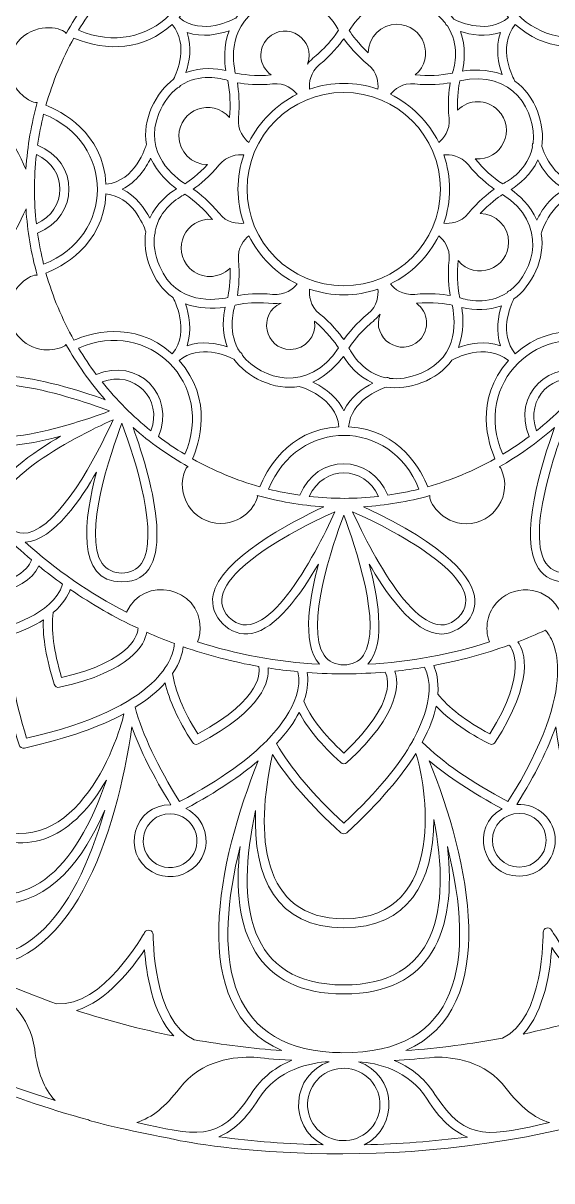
# Model space of a CAD drawing. Header units: inches. Extents: x 34 to 3700, y -15 to 877.
# Drawn here: x 331 to 564, y -7 to 505 of the extents above; entities that cross this region are included whole.
import ezdxf

# ---------------------------------------------------------------- set-up
doc = ezdxf.new("R2010")
doc.units = ezdxf.units.IN
doc.header["$MEASUREMENT"] = 0
doc.layers.add('_U+0421_U+043B_U+043E_U+0439 1', color=7, linetype='Continuous')

msp = doc.modelspace()

# ---------------------------------------------------------------- linework, layer by layer
at = {"layer": '_U+0421_U+043B_U+043E_U+0439 1', "color": 1, "lineweight": 9, "true_color": 0xff0000}
for points, knots in [([(885.18, 539.34), (885.34, 540.34), (879.04, 561.38), (874.14, 575.06), (874.1, 576.06), (848.02, 657.49), (777.01, 729.88), (776.46, 730.51), (773.72, 733.55), (772.99, 733.95), (718.8, 787.77), (653.77, 823.99), (585.33, 842.75), (584.33, 843.54), (560.87, 848.85), (548.94, 851.01), (547.94, 851.58), (462.62, 869.67), (364.53, 844.05), (363.32, 844.23), (340.67, 837.25), (328.81, 833), (324.81, 832.85), (251.15, 804.4), (197.6, 757.48), (178.33, 740.58), (179.49, 741), (172.8, 734.81), (171.58, 734.44), (167.67, 729.76), (166.86, 728.71), (160.15, 721.83), (153.71, 714.75), (147.52, 707.49), (146.52, 707.06), (87.96, 642.13), (61.12, 544.19), (60.32, 543.18), (55.05, 519.91), (52.86, 507.79), (52.29, 506.79), (34.21, 421.42), (59.82, 323.39), (59.67, 322.39), (65.96, 301.35), (70.87, 287.66), (70.94, 285.8), (97.87, 204.34), (167.99, 132.85), (168.33, 132.46), (168.69, 132.06), (169.05, 131.66), (169.55, 130.01), (194.12, 108.3), (196.38, 106.38), (196.8, 105.38), (241.92, 65.74), (306.51, 38.42), (323.89, 31.07), (341.63, 24.92), (359.67, 19.98), (360.67, 19.18), (384.17, 13.87), (396.07, 11.72), (397.07, 11.15), (482.4, -6.94), (580.48, 18.68), (581.5, 18.52), (602.65, 24.87), (616.18, 29.72), (617.18, 29.75), (698.63, 55.85), (771.02, 126.85), (771.41, 127.2), (771.81, 127.55), (772.2, 127.91), (773.42, 128.28), (777.34, 132.97), (778.15, 134.01), (784.85, 140.89), (791.3, 147.97), (797.48, 155.23), (798.48, 155.65), (857.05, 220.6), (883.89, 318.56), (884.67, 319.56), (889.87, 342.38), (892.14, 354.91), (892.73, 355.91), (910.8, 441.3), (885.18, 539.34)], [0, 0, 0, 0, 1, 1, 1, 2, 2, 2, 3, 3, 3, 4, 4, 4, 5, 5, 5, 6, 6, 6, 7, 7, 7, 8, 8, 8, 9, 9, 9, 10, 10, 10, 11, 11, 11, 12, 12, 12, 13, 13, 13, 14, 14, 14, 15, 15, 15, 16, 16, 16, 17, 17, 17, 18, 18, 18, 19, 19, 19, 20, 20, 20, 21, 21, 21, 22, 22, 22, 23, 23, 23, 24, 24, 24, 25, 25, 25, 26, 26, 26, 27, 27, 27, 28, 28, 28, 29, 29, 29, 30, 30, 30, 30]), ([(295.52, 511.86), (295.52, 518.55), (291.54, 524.64), (285.52, 527.39), (293.9, 543.64), (304.34, 558.67), (316.49, 572.12), (317.15, 559.46), (336.44, 546.97), (347.43, 540.61), (327.45, 545.93), (298.89, 550.09), (298.89, 529.42), (298.89, 503.68), (343.06, 515.72), (367.15, 524.47), (360.66, 517.13), (354.82, 509.01), (349.83, 500.14), (348.86, 502.47), (337.43, 505.43), (329.72, 497.72), (323.07, 491.07), (323.07, 480.25), (329.72, 473.6), (331.13, 472.19), (335.26, 469.11), (337.11, 469.6), (334.51, 460.4), (332.75, 450.45), (332.11, 440.14), (321.21, 463.45), (298.56, 502.95), (280.4, 484.79), (265.78, 470.17), (288.92, 452.92), (306.81, 442.55), (294.48, 445.84), (271.9, 450.68), (262.54, 442.04), (263.48, 460.75), (266.89, 478.82), (272.43, 495.94), (283.68, 491.67), (295.52, 500.06), (295.52, 511.86)], [0, 0, 0, 0, 1, 1, 1, 2, 2, 2, 3, 3, 3, 4, 4, 4, 5, 5, 5, 6, 6, 6, 7, 7, 7, 8, 8, 8, 9, 9, 9, 10, 10, 10, 11, 11, 11, 12, 12, 12, 13, 13, 13, 14, 14, 14, 15, 15, 15, 15]), ([(470.39, 536.41), (469.16, 524.81), (457.14, 520), (453.68, 518.86), (444.16, 520.4), (431.05, 516.05), (424.75, 506.96), (423.8, 506.43), (409.96, 498.85), (399.72, 507.14), (415.25, 524.25), (408.37, 544.45), (405.72, 550.56), (415.01, 555.79), (424.96, 559.96), (435.42, 562.92), (437.84, 556.77), (447.25, 537.53), (470.39, 536.41)], [0, 0, 0, 0, 1, 1, 1, 2, 2, 2, 3, 3, 3, 4, 4, 4, 5, 5, 5, 6, 6, 6, 6]), ([(539.29, 550.56), (536.64, 544.45), (529.75, 524.25), (545.29, 507.14), (536.22, 499.8), (524.32, 504.9), (521.06, 506.54), (515.42, 514.37), (503.07, 520.56), (492.19, 518.59), (491.39, 518.81), (476.03, 523.36), (474.62, 536.41), (497.76, 537.53), (507.16, 556.77), (509.58, 562.92), (520.04, 559.96), (530, 555.79), (539.29, 550.56)], [0, 0, 0, 0, 1, 1, 1, 2, 2, 2, 3, 3, 3, 4, 4, 4, 5, 5, 5, 6, 6, 6, 6]), ([(390.6, 540.7), (394.34, 543.51), (398.24, 546.13), (402.26, 548.56), (415.82, 517.42), (386.42, 488.06), (355.31, 501.61), (357.73, 505.63), (360.35, 509.52), (363.16, 513.27), (381.43, 505.53), (398.36, 522.36), (390.6, 540.7)], [0, 0, 0, 0, 1, 1, 1, 2, 2, 2, 3, 3, 3, 4, 4, 4, 4]), ([(581.84, 513.27), (584.65, 509.53), (587.27, 505.64), (589.68, 501.62), (558.17, 488.26), (529.27, 517.61), (542.74, 548.56), (546.77, 546.13), (550.66, 543.51), (554.4, 540.7), (546.66, 522.41), (563.51, 505.5), (581.84, 513.27)], [0, 0, 0, 0, 1, 1, 1, 2, 2, 2, 3, 3, 3, 4, 4, 4, 4]), ([(520.54, 482.63), (515.09, 481.54), (509.73, 481.33), (504.1, 481.87), (513.16, 489.47), (507.72, 504.21), (495.99, 504.21), (489.02, 504.21), (483.36, 498.55), (483.34, 491.6), (479.07, 495.51), (476.09, 499.64), (474.86, 501.48), (487.92, 522.01), (508.91, 515.44), (517.27, 504.89), (517.37, 504.3), (517.71, 503.8), (518.29, 503.48), (523.81, 495.17), (521.51, 485.68), (520.54, 482.63)], [0, 0, 0, 0, 1, 1, 1, 2, 2, 2, 3, 3, 3, 4, 4, 4, 5, 5, 5, 6, 6, 6, 7, 7, 7, 7]), ([(470.21, 501.58), (463.92, 492.15), (459.18, 490.29), (456.44, 486.62), (460.66, 497.3), (447.16, 506.22), (439.01, 498.07), (434.4, 493.46), (434.92, 485.7), (440.43, 481.83), (433.49, 481.09), (427.11, 482.11), (424.59, 482.61), (423.53, 487.35), (420.82, 505.38), (438.36, 512.69), (443.69, 514.91), (448.26, 515.46), (452.16, 515.01), (452.65, 514.67), (453.25, 514.55), (453.89, 514.74), (463.67, 512.77), (468.75, 504.42), (470.21, 501.58)], [0, 0, 0, 0, 1, 1, 1, 2, 2, 2, 3, 3, 3, 4, 4, 4, 5, 5, 5, 6, 6, 6, 7, 7, 7, 8, 8, 8, 8]), ([(396.73, 504.14), (404.06, 495.07), (398.96, 483.17), (397.33, 479.92), (389.5, 474.28), (383.31, 461.93), (385.28, 451.05), (385.06, 450.29), (380.52, 434.89), (367.45, 433.48), (366.34, 456.62), (347.09, 466.02), (340.95, 468.44), (343.9, 478.9), (348.08, 488.86), (353.3, 498.15), (367.77, 491.87), (384.28, 492.83), (396.73, 504.14)], [0, 0, 0, 0, 1, 1, 1, 2, 2, 2, 3, 3, 3, 4, 4, 4, 5, 5, 5, 6, 6, 6, 6]), ([(604.06, 468.44), (597.91, 466.02), (578.67, 456.62), (577.55, 433.48), (565.95, 434.7), (561.14, 446.73), (560, 450.18), (561.55, 459.71), (557.18, 472.82), (548.1, 479.12), (547.58, 480.05), (539.99, 493.89), (548.27, 504.14), (560.77, 492.79), (577.3, 491.9), (591.7, 498.15), (596.93, 488.86), (601.1, 478.91), (604.06, 468.44)], [0, 0, 0, 0, 1, 1, 1, 2, 2, 2, 3, 3, 3, 4, 4, 4, 5, 5, 5, 6, 6, 6, 6]), ([(403.25, 500.62), (410.1, 498.19), (417.24, 499.74), (421.83, 501.36), (419.32, 494.63), (419.74, 487.72), (420.34, 483.75), (416.42, 484.64), (409.59, 485.47), (402.79, 482.86), (404.29, 487.45), (405.53, 494.16), (403.25, 500.62)], [0, 0, 0, 0, 1, 1, 1, 2, 2, 2, 3, 3, 3, 4, 4, 4, 4]), ([(487.6, 475.58), (477.81, 478.93), (467.23, 478.94), (457.42, 475.58), (457.19, 478.29), (457.52, 483.02), (461.82, 486.46), (466.82, 490.46), (470.5, 495.06), (472.5, 497.85), (474.5, 495.06), (478.18, 490.46), (483.18, 486.46), (487.51, 483), (487.84, 478.28), (487.6, 475.58)], [0, 0, 0, 0, 1, 1, 1, 2, 2, 2, 3, 3, 3, 4, 4, 4, 5, 5, 5, 5]), ([(542.5, 482.03), (535.77, 484.55), (528.86, 484.12), (524.89, 483.52), (525.78, 487.44), (526.61, 494.28), (524, 501.08), (528.6, 499.57), (535.3, 498.33), (541.76, 500.62), (539.33, 493.76), (540.88, 486.62), (542.5, 482.03)], [0, 0, 0, 0, 1, 1, 1, 2, 2, 2, 3, 3, 3, 4, 4, 4, 4]), ([(421.23, 479.4), (422.34, 473.87), (422.53, 468.54), (421.99, 462.96), (414.4, 472.02), (399.65, 466.58), (399.65, 454.85), (399.65, 447.89), (405.31, 442.22), (412.27, 442.2), (408.35, 437.93), (404.22, 434.95), (402.38, 433.72), (398.28, 436.32), (383.6, 447.11), (390.85, 464.73), (393.05, 470.07), (395.9, 473.69), (398.98, 476.13), (399.57, 476.24), (400.06, 476.57), (400.39, 477.15), (408.69, 482.67), (418.18, 480.37), (421.23, 479.4)], [0, 0, 0, 0, 1, 1, 1, 2, 2, 2, 3, 3, 3, 4, 4, 4, 5, 5, 5, 6, 6, 6, 7, 7, 7, 8, 8, 8, 8]), ([(556.15, 451.7), (555.81, 451.21), (555.69, 450.63), (555.88, 449.98), (553.91, 440.2), (545.57, 435.12), (542.72, 433.65), (538.24, 436.64), (534.26, 440.25), (530.56, 444.74), (542.34, 443.7), (548.92, 457.97), (540.62, 466.27), (535.7, 471.19), (527.69, 471.2), (522.76, 466.29), (522.51, 472.08), (523.32, 477.11), (523.75, 479.28), (547.39, 484.6), (557.71, 465.17), (556.15, 451.7)], [0, 0, 0, 0, 1, 1, 1, 2, 2, 2, 3, 3, 3, 4, 4, 4, 5, 5, 5, 6, 6, 6, 7, 7, 7, 7]), ([(451.91, 473.3), (442.66, 468.74), (435.13, 461.21), (430.57, 451.96), (428.48, 453.7), (425.38, 457.26), (425.99, 462.77), (426.7, 469.14), (426.05, 474.99), (425.49, 478.38), (428.88, 477.82), (434.73, 477.17), (441.09, 477.87), (446.6, 478.49), (450.17, 475.38), (451.91, 473.3)], [0, 0, 0, 0, 1, 1, 1, 2, 2, 2, 3, 3, 3, 4, 4, 4, 5, 5, 5, 5]), ([(519.01, 462.77), (519.63, 457.26), (516.52, 453.7), (514.44, 451.96), (509.88, 461.21), (502.35, 468.74), (493.1, 473.3), (494.83, 475.38), (498.4, 478.48), (503.91, 477.87), (510.28, 477.17), (516.13, 477.82), (519.52, 478.38), (518.96, 474.99), (518.31, 469.14), (519.01, 462.77)], [0, 0, 0, 0, 1, 1, 1, 2, 2, 2, 3, 3, 3, 4, 4, 4, 5, 5, 5, 5]), ([(472.5, 388.63), (448.94, 388.63), (429.77, 407.8), (429.77, 431.36), (429.77, 454.92), (448.94, 474.09), (472.5, 474.09), (496.06, 474.09), (515.23, 454.92), (515.23, 431.36), (515.23, 407.8), (496.07, 388.63), (472.5, 388.63)], [0, 0, 0, 0, 1, 1, 1, 2, 2, 2, 3, 3, 3, 4, 4, 4, 4]), ([(337.22, 450.79), (337.89, 455.46), (338.79, 460.05), (339.92, 464.56), (371.72, 451.74), (371.38, 410.47), (339.92, 398.15), (338.79, 402.66), (337.89, 407.26), (337.22, 411.94), (355.73, 419.38), (355.74, 443.34), (337.22, 450.79)], [0, 0, 0, 0, 1, 1, 1, 2, 2, 2, 3, 3, 3, 4, 4, 4, 4]), ([(336.7, 416.04), (335.58, 425.98), (335.51, 436.08), (336.7, 446.67), (350.67, 440.27), (350.48, 422.24), (336.7, 416.04)], [0, 0, 0, 0, 1, 1, 1, 2, 2, 2, 2]), ([(417.4, 442.04), (420.87, 446.37), (425.58, 446.7), (428.29, 446.45), (424.93, 436.67), (424.93, 426.09), (428.28, 416.28), (425.58, 416.05), (420.85, 416.38), (417.4, 420.68), (413.4, 425.68), (408.81, 429.36), (406.01, 431.36), (408.81, 433.36), (413.4, 437.04), (417.4, 442.04)], [0, 0, 0, 0, 1, 1, 1, 2, 2, 2, 3, 3, 3, 4, 4, 4, 5, 5, 5, 5]), ([(527.6, 420.68), (524.14, 416.36), (519.42, 416.03), (516.72, 416.27), (520.07, 426.06), (520.08, 436.65), (516.72, 446.46), (519.42, 446.7), (524.14, 446.37), (527.6, 442.04), (531.6, 437.04), (536.2, 433.36), (538.99, 431.36), (536.2, 429.36), (531.6, 425.68), (527.6, 420.68)], [0, 0, 0, 0, 1, 1, 1, 2, 2, 2, 3, 3, 3, 4, 4, 4, 5, 5, 5, 5]), ([(398.58, 431.52), (395.17, 429.38), (389.76, 425.14), (386.79, 418.48), (384.61, 422.79), (380.74, 428.42), (374.56, 431.36), (381.12, 434.49), (385.08, 440.64), (387.18, 445.03), (390.16, 438.49), (395.34, 433.91), (398.58, 431.52)], [0, 0, 0, 0, 1, 1, 1, 2, 2, 2, 3, 3, 3, 4, 4, 4, 4]), ([(546.42, 431.2), (549.83, 433.34), (555.25, 437.59), (558.21, 444.25), (560.4, 439.93), (564.26, 434.31), (570.44, 431.36), (563.88, 428.23), (559.93, 422.09), (557.83, 417.7), (554.85, 424.23), (549.66, 428.82), (546.42, 431.2)], [0, 0, 0, 0, 1, 1, 1, 2, 2, 2, 3, 3, 3, 4, 4, 4, 4]), ([(340.95, 394.28), (347.09, 396.7), (366.34, 406.11), (367.45, 429.25), (379.06, 428.02), (383.86, 416), (385.01, 412.54), (383.46, 403.01), (387.83, 389.89), (396.91, 383.6), (397.48, 382.58), (404.99, 368.79), (396.73, 358.58), (379.62, 374.11), (359.41, 367.23), (353.3, 364.58), (348.08, 373.87), (343.9, 383.82), (340.95, 394.28)], [0, 0, 0, 0, 1, 1, 1, 2, 2, 2, 3, 3, 3, 4, 4, 4, 5, 5, 5, 6, 6, 6, 6]), ([(391.17, 397.22), (388.95, 402.55), (388.41, 407.12), (388.86, 411.02), (389.2, 411.51), (389.32, 412.1), (389.13, 412.75), (391.1, 422.52), (399.44, 427.61), (402.28, 429.07), (406.92, 425.99), (410.86, 422.34), (414.45, 417.99), (402.67, 419.03), (396.09, 404.75), (404.39, 396.45), (409.3, 391.54), (417.3, 391.51), (422.25, 396.43), (422.5, 390.64), (421.68, 385.62), (421.26, 383.45), (416.51, 382.4), (398.48, 379.69), (391.17, 397.22)], [0, 0, 0, 0, 1, 1, 1, 2, 2, 2, 3, 3, 3, 4, 4, 4, 5, 5, 5, 6, 6, 6, 7, 7, 7, 8, 8, 8, 8]), ([(523.77, 383.33), (522.63, 388.99), (522.49, 394.35), (523.01, 399.77), (530.61, 390.71), (545.35, 396.15), (545.35, 407.88), (545.35, 414.84), (539.7, 420.51), (532.74, 420.52), (536.66, 424.8), (540.79, 427.78), (542.62, 429.01), (563.1, 416.05), (556.66, 395.02), (546.03, 386.6), (545.45, 386.49), (544.94, 386.15), (544.62, 385.57), (536.31, 380.05), (526.82, 382.36), (523.77, 383.33)], [0, 0, 0, 0, 1, 1, 1, 2, 2, 2, 3, 3, 3, 4, 4, 4, 5, 5, 5, 6, 6, 6, 7, 7, 7, 7]), ([(548.28, 358.58), (540.94, 367.65), (546.04, 379.54), (547.68, 382.8), (555.49, 388.43), (561.7, 400.78), (559.73, 411.68), (559.95, 412.45), (564.49, 427.84), (577.55, 429.25), (578.67, 406.11), (597.91, 396.7), (604.06, 394.28), (601.1, 383.82), (596.93, 373.87), (591.7, 364.58), (585.59, 367.23), (565.39, 374.11), (548.28, 358.58)], [0, 0, 0, 0, 1, 1, 1, 2, 2, 2, 3, 3, 3, 4, 4, 4, 5, 5, 5, 6, 6, 6, 6]), ([(285.4, 335.57), (296.34, 340.5), (298.78, 354.79), (290.43, 363.14), (285.7, 367.87), (278.56, 369.37), (272.36, 367.03), (266.86, 384.08), (263.48, 402.07), (262.54, 420.69), (271.9, 412.05), (294.41, 416.87), (306.82, 420.17), (288.92, 409.81), (265.78, 392.56), (280.41, 377.93), (298.52, 359.82), (321.17, 399.19), (332.12, 422.58), (332.71, 413), (334.31, 403.09), (337.08, 393.27), (334.74, 394.16), (324.62, 388.2), (324.62, 377.32), (324.62, 367.92), (332.27, 360.27), (341.67, 360.27), (343.72, 360.27), (348.83, 361), (349.77, 362.71), (354.51, 354.25), (360.27, 346.03), (367.16, 338.26), (342.95, 347.04), (298.89, 359.01), (298.89, 333.31), (298.89, 312.64), (327.5, 316.81), (347.43, 322.12), (336.44, 315.76), (317.15, 303.27), (316.49, 290.6), (304.29, 304.12), (293.8, 319.22), (285.4, 335.57)], [0, 0, 0, 0, 1, 1, 1, 2, 2, 2, 3, 3, 3, 4, 4, 4, 5, 5, 5, 6, 6, 6, 7, 7, 7, 8, 8, 8, 9, 9, 9, 10, 10, 10, 11, 11, 11, 12, 12, 12, 13, 13, 13, 14, 14, 14, 15, 15, 15, 15]), ([(425.99, 399.95), (425.38, 405.46), (428.48, 409.03), (430.57, 410.77), (435.13, 401.52), (442.65, 393.99), (451.9, 389.43), (450.16, 387.35), (446.59, 384.24), (441.09, 384.85), (434.73, 385.56), (428.88, 384.91), (425.49, 384.35), (426.05, 387.74), (426.7, 393.59), (425.99, 399.95)], [0, 0, 0, 0, 1, 1, 1, 2, 2, 2, 3, 3, 3, 4, 4, 4, 5, 5, 5, 5]), ([(493.1, 389.43), (502.35, 393.99), (509.88, 401.52), (514.44, 410.77), (516.52, 409.03), (519.63, 405.46), (519.01, 399.95), (518.31, 393.59), (518.96, 387.74), (519.52, 384.35), (516.13, 384.91), (510.28, 385.56), (503.91, 384.85), (498.41, 384.24), (494.84, 387.35), (493.1, 389.43)], [0, 0, 0, 0, 1, 1, 1, 2, 2, 2, 3, 3, 3, 4, 4, 4, 5, 5, 5, 5]), ([(483.18, 376.26), (478.18, 372.26), (474.5, 367.67), (472.5, 364.87), (470.5, 367.67), (466.82, 372.26), (461.82, 376.26), (457.5, 379.73), (457.17, 384.44), (457.41, 387.15), (467.21, 383.79), (477.79, 383.79), (487.59, 387.15), (487.84, 384.44), (487.51, 379.73), (483.18, 376.26)], [0, 0, 0, 0, 1, 1, 1, 2, 2, 2, 3, 3, 3, 4, 4, 4, 5, 5, 5, 5]), ([(402.51, 380.68), (408.06, 378.61), (414.36, 378.33), (420.12, 379.2), (419.22, 375.28), (418.39, 368.45), (421.01, 361.65), (416.41, 363.15), (409.7, 364.4), (403.25, 362.11), (405.67, 368.96), (404.13, 376.09), (402.51, 380.68)], [0, 0, 0, 0, 1, 1, 1, 2, 2, 2, 3, 3, 3, 4, 4, 4, 4]), ([(424.47, 380.09), (435.63, 382.32), (440.23, 380.27), (444.78, 380.93), (434.25, 376.36), (437.49, 360.51), (449.02, 360.51), (455.53, 360.51), (460.65, 366.36), (459.5, 373), (464.92, 368.61), (468.71, 363.38), (470.15, 361.24), (457.08, 340.7), (436.09, 347.29), (427.74, 357.84), (427.63, 358.43), (427.29, 358.93), (426.71, 359.25), (421.19, 367.55), (423.5, 377.04), (424.47, 380.09)], [0, 0, 0, 0, 1, 1, 1, 2, 2, 2, 3, 3, 3, 4, 4, 4, 5, 5, 5, 6, 6, 6, 7, 7, 7, 7]), ([(474.79, 361.14), (481.04, 370.54), (485.83, 372.44), (488.57, 376.11), (484.35, 365.42), (497.84, 356.51), (505.99, 364.66), (510.6, 369.27), (510.08, 377.02), (504.58, 380.9), (511.52, 381.63), (517.9, 380.61), (520.42, 380.12), (521.49, 375.38), (524.24, 357.37), (506.64, 350.03), (501.32, 347.81), (496.75, 347.27), (492.84, 347.72), (492.35, 348.06), (491.76, 348.18), (491.12, 347.99), (481.34, 349.96), (476.26, 358.3), (474.79, 361.14)], [0, 0, 0, 0, 1, 1, 1, 2, 2, 2, 3, 3, 3, 4, 4, 4, 5, 5, 5, 6, 6, 6, 7, 7, 7, 8, 8, 8, 8]), ([(541.76, 362.11), (534.9, 364.54), (527.77, 362.98), (523.17, 361.37), (525.69, 368.09), (525.26, 375), (524.66, 378.98), (530.42, 377.66), (536.65, 377.72), (542.21, 379.85), (540.71, 375.26), (539.47, 368.56), (541.76, 362.11)], [0, 0, 0, 0, 1, 1, 1, 2, 2, 2, 3, 3, 3, 4, 4, 4, 4]), ([(363.16, 349.46), (360.35, 353.2), (357.73, 357.1), (355.31, 361.12), (386.45, 374.68), (415.8, 345.27), (402.26, 314.17), (398.23, 316.59), (394.34, 319.21), (390.6, 322.02), (398.37, 340.37), (381.46, 357.21), (363.16, 349.46)], [0, 0, 0, 0, 1, 1, 1, 2, 2, 2, 3, 3, 3, 4, 4, 4, 4]), ([(554.4, 322.02), (550.66, 319.21), (546.77, 316.59), (542.75, 314.17), (529.19, 345.31), (558.6, 374.66), (589.7, 361.12), (587.28, 357.1), (584.66, 353.2), (581.85, 349.46), (563.49, 357.23), (546.66, 340.32), (554.4, 322.02)], [0, 0, 0, 0, 1, 1, 1, 2, 2, 2, 3, 3, 3, 4, 4, 4, 4]), ([(474.61, 326.32), (475.84, 337.93), (487.9, 342.74), (491.34, 343.87), (500.91, 342.32), (514, 346.73), (520.26, 355.77), (521.21, 356.3), (535.05, 363.87), (545.29, 355.59), (529.75, 338.48), (536.64, 318.27), (539.29, 312.16), (530, 306.94), (520.04, 302.76), (509.58, 299.81), (507.16, 305.96), (497.76, 325.2), (474.61, 326.32)], [0, 0, 0, 0, 1, 1, 1, 2, 2, 2, 3, 3, 3, 4, 4, 4, 5, 5, 5, 6, 6, 6, 6]), ([(405.72, 312.16), (408.37, 318.27), (415.25, 338.48), (399.72, 355.59), (408.79, 362.93), (420.69, 357.82), (423.95, 356.19), (429.49, 348.48), (441.81, 342.13), (452.83, 344.14), (453.98, 343.81), (469.01, 339.36), (470.39, 326.32), (447.25, 325.2), (437.84, 305.96), (435.43, 299.81), (424.96, 302.76), (415.01, 306.94), (405.72, 312.16)], [0, 0, 0, 0, 1, 1, 1, 2, 2, 2, 3, 3, 3, 4, 4, 4, 5, 5, 5, 6, 6, 6, 6]), ([(368.99, 333.3), (348.77, 325.61), (302.89, 311.68), (302.89, 333.31), (302.89, 355.15), (348.5, 341.01), (368.99, 333.3)], [0, 0, 0, 0, 1, 1, 1, 2, 2, 2, 2]), ([(472.34, 357.44), (474.48, 354.04), (478.71, 348.61), (485.37, 345.65), (481.06, 343.46), (475.45, 339.6), (472.5, 333.42), (469.38, 339.98), (463.23, 343.93), (458.84, 346.04), (465.38, 349.02), (469.96, 354.21), (472.34, 357.44)], [0, 0, 0, 0, 1, 1, 1, 2, 2, 2, 3, 3, 3, 4, 4, 4, 4]), ([(365.71, 346.18), (380.08, 351.46), (392.62, 338.64), (387.33, 324.56), (379.35, 330.94), (372.09, 338.2), (365.71, 346.18)], [0, 0, 0, 0, 1, 1, 1, 2, 2, 2, 2]), ([(557.68, 324.57), (552.4, 338.94), (565.22, 351.48), (579.31, 346.19), (572.92, 338.21), (565.67, 330.95), (557.68, 324.57)], [0, 0, 0, 0, 1, 1, 1, 2, 2, 2, 2]), ([(370.6, 329.44), (363.26, 313.11), (346.81, 282.27), (333, 279.52), (327.61, 278.45), (324.72, 281.98), (322.65, 284.08), (310.53, 299.59), (352.61, 321.29), (370.6, 329.44)], [0, 0, 0, 0, 1, 1, 1, 2, 2, 2, 3, 3, 3, 3]), ([(383.18, 265.97), (379.39, 260.29), (369.54, 260.24), (365.72, 265.97), (357.2, 278.73), (369.58, 314.88), (374.46, 327.85), (380.82, 311.11), (390.99, 277.68), (383.18, 265.97)], [0, 0, 0, 0, 1, 1, 1, 2, 2, 2, 3, 3, 3, 3]), ([(453.08, 296.08), (448.41, 296.75), (443.82, 297.65), (439.31, 298.78), (452.12, 330.58), (493.39, 330.24), (505.72, 298.78), (501.21, 297.65), (496.6, 296.75), (491.93, 296.08), (484.48, 314.59), (460.52, 314.6), (453.08, 296.08)], [0, 0, 0, 0, 1, 1, 1, 2, 2, 2, 3, 3, 3, 4, 4, 4, 4]), ([(570.56, 261.75), (548.7, 261.75), (562.87, 307.41), (570.57, 327.85), (578.24, 307.65), (592.2, 261.75), (570.56, 261.75)], [0, 0, 0, 0, 1, 1, 1, 2, 2, 2, 2]), ([(407.93, 231.29), (408.66, 233.22), (409.05, 235.24), (409.05, 237.33), (409.05, 255.58), (384.05, 261), (376.48, 244.38), (360.22, 252.76), (345.2, 263.2), (331.74, 275.35), (344.41, 276.01), (356.89, 295.29), (363.26, 306.29), (357.93, 286.31), (353.78, 257.75), (374.45, 257.75), (400.15, 257.75), (388.19, 301.8), (379.4, 326.01), (386.85, 319.42), (394.97, 313.62), (403.73, 308.69), (403.27, 308.51), (402.89, 308.16), (402.67, 307.68), (397.62, 296.53), (405.71, 283.59), (418.2, 283.59), (429.21, 283.59), (434.87, 293.68), (434.28, 295.97), (443.58, 293.34), (453.5, 291.61), (463.72, 290.98), (448.75, 283.97), (417.94, 267.8), (414.79, 252.03), (412.88, 242.45), (422.38, 233.1), (431.84, 234.98), (442.45, 237.1), (453.25, 251.75), (461.31, 265.67), (458.02, 253.33), (453.19, 230.76), (461.83, 221.4), (443.12, 222.34), (425.05, 225.76), (407.93, 231.29)], [0, 0, 0, 0, 1, 1, 1, 2, 2, 2, 3, 3, 3, 4, 4, 4, 5, 5, 5, 6, 6, 6, 7, 7, 7, 8, 8, 8, 9, 9, 9, 10, 10, 10, 11, 11, 11, 12, 12, 12, 13, 13, 13, 14, 14, 14, 15, 15, 15, 16, 16, 16, 16]), ([(540.72, 249.29), (535.99, 244.56), (534.5, 237.42), (536.83, 231.22), (519.78, 225.72), (501.8, 222.34), (483.18, 221.41), (491.81, 230.76), (486.99, 253.31), (483.7, 265.67), (490.13, 254.56), (502.97, 234.7), (515.89, 234.7), (526.04, 234.7), (556.03, 256.01), (481.28, 290.98), (490.95, 291.57), (500.83, 293.19), (510.59, 295.94), (509.7, 293.59), (515.67, 283.48), (526.55, 283.48), (539, 283.48), (547.26, 296.47), (542.01, 307.73), (541.82, 308.13), (541.52, 308.43), (541.16, 308.63), (549.64, 313.39), (557.85, 319.15), (565.61, 326.02), (559.99, 310.53), (549.55, 277.16), (558.5, 263.75), (563.9, 255.65), (577.23, 255.67), (582.61, 263.75), (588.62, 272.75), (585.89, 290.74), (581.75, 306.29), (588.12, 295.29), (600.6, 276.01), (613.26, 275.35), (599.75, 263.15), (584.64, 252.66), (568.3, 244.26), (563.35, 255.21), (549.07, 257.64), (540.72, 249.29)], [0, 0, 0, 0, 1, 1, 1, 2, 2, 2, 3, 3, 3, 4, 4, 4, 5, 5, 5, 6, 6, 6, 7, 7, 7, 8, 8, 8, 9, 9, 9, 10, 10, 10, 11, 11, 11, 12, 12, 12, 13, 13, 13, 14, 14, 14, 15, 15, 15, 16, 16, 16, 16]), ([(457.19, 295.56), (463.6, 309.53), (481.62, 309.34), (487.83, 295.56), (477.9, 294.45), (467.8, 294.37), (457.19, 295.56)], [0, 0, 0, 0, 1, 1, 1, 2, 2, 2, 2]), ([(310.03, 291.72), (317.7, 282.82), (325.75, 274.9), (334.51, 267.5), (334.09, 265.9), (329.83, 254.06), (296.25, 255.11), (295.87, 267.31), (297.13, 276.94), (300.01, 283.78), (305.4, 286.39), (308.43, 289.52), (310.03, 291.72)], [0, 0, 0, 0, 1, 1, 1, 2, 2, 2, 3, 3, 3, 4, 4, 4, 4]), ([(468.61, 288.8), (459.61, 268.93), (437.36, 226.64), (421.9, 242.09), (406.45, 257.55), (448.75, 279.81), (468.61, 288.8)], [0, 0, 0, 0, 1, 1, 1, 2, 2, 2, 2]), ([(463.77, 225.35), (455.26, 238.1), (467.61, 274.2), (472.5, 287.19), (477.4, 274.2), (489.74, 238.11), (481.23, 225.35), (477.44, 219.67), (467.59, 219.63), (463.77, 225.35)], [0, 0, 0, 0, 1, 1, 1, 2, 2, 2, 3, 3, 3, 3]), ([(476.39, 288.8), (496.26, 279.81), (538.55, 257.55), (523.1, 242.09), (507.65, 226.65), (485.39, 268.93), (476.39, 288.8)], [0, 0, 0, 0, 1, 1, 1, 2, 2, 2, 2]), ([(278.19, 279.1), (285.1, 279.32), (290.62, 280.36), (295.04, 281.8), (292.72, 274.41), (291.81, 264.79), (292.32, 253.09), (292.36, 252.05), (293.19, 251.23), (294.23, 251.18), (308.4, 250.56), (331.86, 251.86), (337.76, 264.8), (341.2, 262.01), (344.71, 259.33), (348.29, 256.77), (344, 242.86), (322.31, 237.81), (321.31, 237.31), (310.49, 234.29), (295.39, 232.41), (274.34, 233.2), (273.66, 251.52), (274.95, 266.93), (278.19, 279.1)], [0, 0, 0, 0, 1, 1, 1, 2, 2, 2, 3, 3, 3, 4, 4, 4, 5, 5, 5, 6, 6, 6, 7, 7, 7, 8, 8, 8, 8]), ([(381.62, 237.25), (381.59, 235.33), (380.03, 223.05), (347.87, 215.49), (344.34, 227.19), (343.08, 236.82), (344.1, 244.18), (348.61, 248.07), (350.72, 251.86), (351.7, 254.39), (361.24, 247.85), (371.23, 242.12), (381.62, 237.25)], [0, 0, 0, 0, 1, 1, 1, 2, 2, 2, 3, 3, 3, 4, 4, 4, 4]), ([(332.38, 188.66), (326.98, 206.18), (324.24, 221.41), (324.22, 234), (330.83, 236), (335.91, 238.43), (339.79, 240.96), (339.47, 233.23), (341.08, 223.7), (344.6, 212.53), (344.91, 211.54), (345.92, 210.96), (346.94, 211.18), (378.77, 218.23), (384.51, 230.22), (385.45, 235.5), (389.47, 233.71), (393.56, 232.06), (397.68, 230.52), (397.36, 225.11), (392.35, 202.36), (332.38, 188.66)], [0, 0, 0, 0, 1, 1, 1, 2, 2, 2, 3, 3, 3, 4, 4, 4, 5, 5, 5, 6, 6, 6, 7, 7, 7, 7]), ([(507.21, 186.95), (510.47, 193.04), (512.34, 198.35), (513.3, 202.89), (521.42, 194.06), (536.49, 185.96), (537.72, 185.96), (538.38, 185.96), (539.03, 186.29), (539.41, 186.88), (556.93, 214.38), (552.52, 226.91), (549.45, 231.31), (553.56, 232.89), (557.61, 234.61), (561.61, 236.44), (565.21, 232.39), (577.75, 212.76), (545.04, 160.66), (528.83, 169.23), (516.12, 178.07), (507.21, 186.95)], [0, 0, 0, 0, 1, 1, 1, 2, 2, 2, 3, 3, 3, 4, 4, 4, 5, 5, 5, 6, 6, 6, 7, 7, 7, 7]), ([(311.26, 152.08), (279.77, 170.26), (295.51, 203.91), (320.28, 230.63), (320.75, 217.9), (323.71, 202.82), (329.11, 185.7), (329.42, 184.72), (330.43, 184.13), (331.45, 184.35), (350.99, 188.68), (365.12, 193.98), (375.33, 199.45), (373.06, 187.37), (352.03, 128.54), (311.26, 152.08)], [0, 0, 0, 0, 1, 1, 1, 2, 2, 2, 3, 3, 3, 4, 4, 4, 5, 5, 5, 5]), ([(434.94, 220.4), (435.38, 218.74), (437.4, 206.37), (407.99, 190.59), (401.56, 200.97), (397.84, 209.94), (396.91, 217.3), (400.24, 222.21), (401.31, 226.4), (401.61, 229.1), (412.43, 225.32), (423.56, 222.41), (434.94, 220.4)], [0, 0, 0, 0, 1, 1, 1, 2, 2, 2, 3, 3, 3, 4, 4, 4, 4]), ([(512.22, 220.8), (523.59, 222.92), (534.71, 225.94), (545.49, 229.84), (546.89, 228.38), (554.38, 218.6), (537.02, 190.59), (526.26, 196.36), (518.56, 202.27), (514.07, 208.19), (514.51, 214.14), (513.32, 218.32), (512.22, 220.8)], [0, 0, 0, 0, 1, 1, 1, 2, 2, 2, 3, 3, 3, 4, 4, 4, 4]), ([(471.15, 177.9), (471.92, 177.2), (473.09, 177.2), (473.85, 177.9), (498.05, 200.06), (496.86, 213.34), (495.01, 218.31), (499.41, 218.76), (503.78, 219.36), (508.12, 220.08), (514.91, 207.23), (503.18, 188.28), (502.84, 187.28), (497.32, 177.48), (487.97, 165.47), (472.5, 151.11), (459.07, 163.59), (449.08, 175.41), (442.77, 186.3), (447.49, 191.34), (450.68, 195.98), (452.78, 200.11), (456.36, 193.26), (462.52, 185.8), (471.15, 177.9)], [0, 0, 0, 0, 1, 1, 1, 2, 2, 2, 3, 3, 3, 4, 4, 4, 5, 5, 5, 6, 6, 6, 7, 7, 7, 8, 8, 8, 8]), ([(399.97, 160.66), (390.22, 176.19), (383.63, 190.19), (380.35, 202.34), (386.22, 205.99), (390.49, 209.65), (393.6, 213.1), (395.29, 205.55), (399.3, 196.76), (405.6, 186.88), (406.15, 186.01), (407.28, 185.71), (408.2, 186.19), (437.27, 201.31), (439.6, 214.43), (439.1, 219.72), (443.44, 219.05), (447.82, 218.5), (452.22, 218.09), (455.48, 203.94), (439.3, 188.74), (438.62, 187.74), (430.76, 179.71), (418.62, 170.52), (399.97, 160.66)], [0, 0, 0, 0, 1, 1, 1, 2, 2, 2, 3, 3, 3, 4, 4, 4, 5, 5, 5, 6, 6, 6, 7, 7, 7, 8, 8, 8, 8]), ([(456.37, 217.73), (468.14, 216.86), (479.42, 216.96), (490.79, 217.92), (491.63, 216.49), (496.98, 205.1), (472.5, 182.1), (463.61, 190.46), (457.69, 198.16), (454.89, 205.03), (456.86, 210.69), (456.79, 215.05), (456.37, 217.73)], [0, 0, 0, 0, 1, 1, 1, 2, 2, 2, 3, 3, 3, 4, 4, 4, 4]), ([(309.26, 148.61), (333.63, 134.54), (353.47, 145.8), (367.62, 170.13), (354.35, 131.42), (331.95, 106.39), (296.65, 126.77), (282.65, 134.85), (275.1, 145.19), (274.21, 157.5), (272.81, 176.82), (287.69, 197.89), (301.45, 213.01), (285.57, 187.99), (283.5, 163.49), (309.26, 148.61)], [0, 0, 0, 0, 1, 1, 1, 2, 2, 2, 3, 3, 3, 4, 4, 4, 5, 5, 5, 5]), ([(287.57, 202.66), (277.38, 188.95), (269.09, 172.77), (270.22, 157.22), (272.05, 131.93), (301.76, 115.46), (320.42, 115.46), (343.2, 115.47), (357.92, 136.05), (366.92, 156.88), (353.52, 110.35), (328.92, 76.67), (285.93, 98.5), (285.93, 98.5), (277.37, 103.45), (277.37, 103.45), (236.96, 129.9), (254.33, 168.15), (287.57, 202.66)], [0, 0, 0, 0, 1, 1, 1, 2, 2, 2, 3, 3, 3, 4, 4, 4, 5, 5, 5, 6, 6, 6, 6]), ([(406.46, 55.39), (388.04, 63.68), (388.27, 101.43), (388.27, 101.82), (388.29, 103.88), (385.53, 104.62), (384.52, 102.81), (384.33, 102.47), (365.67, 69.32), (345.61, 71.35), (332.53, 75.97), (319.18, 81.51), (305.98, 87.94), (352.32, 82.75), (372.36, 147.45), (378.88, 193.69), (382.59, 183.25), (388.37, 171.72), (396.14, 159.26), (379.71, 159.62), (373.65, 137.8), (387.82, 129.62), (399.97, 122.61), (414.78, 133.8), (411.11, 147.49), (409.96, 151.75), (407.12, 155.47), (402.76, 157.62), (416.63, 165.02), (426.99, 172.11), (434.72, 178.68), (417.16, 135.12), (402.32, 69.2), (445.16, 50.64), (431.99, 51.58), (419.16, 53.16), (406.46, 55.39)], [0, 0, 0, 0, 1, 1, 1, 2, 2, 2, 3, 3, 3, 4, 4, 4, 5, 5, 5, 6, 6, 6, 7, 7, 7, 8, 8, 8, 9, 9, 9, 10, 10, 10, 11, 11, 11, 12, 12, 12, 12]), ([(603.25, 72.73), (583.14, 70.74), (564.52, 103.52), (564.33, 103.85), (563.32, 105.65), (560.55, 104.91), (560.59, 102.84), (560.59, 102.45), (561, 64.37), (542.6, 56.12), (528.88, 53.56), (514.67, 51.69), (499.85, 50.64), (542.82, 69.26), (527.69, 135.5), (510.26, 178.72), (518.69, 171.53), (529.46, 164.43), (542.42, 157.53), (528.01, 149.62), (533.7, 127.71), (550.04, 127.71), (558.8, 127.71), (565.92, 134.83), (565.92, 143.59), (565.92, 152.61), (558.32, 160.04), (548.98, 159.42), (557.28, 172.77), (562.72, 184.08), (566.12, 193.64), (572.67, 147.28), (592.75, 82.76), (639.03, 87.94), (627.79, 82.47), (615.82, 77.33), (603.25, 72.73)], [0, 0, 0, 0, 1, 1, 1, 2, 2, 2, 3, 3, 3, 4, 4, 4, 5, 5, 5, 6, 6, 6, 7, 7, 7, 8, 8, 8, 9, 9, 9, 10, 10, 10, 11, 11, 11, 12, 12, 12, 12]), ([(472.5, 108.87), (436.02, 108.87), (433, 146.12), (441.04, 181.42), (447.81, 170.62), (457.92, 159.04), (471.15, 146.92), (471.91, 146.22), (473.09, 146.22), (473.85, 146.92), (488.62, 160.44), (498.2, 172.09), (504.31, 181.94), (508.58, 169.8), (519.32, 108.87), (472.5, 108.87)], [0, 0, 0, 0, 1, 1, 1, 2, 2, 2, 3, 3, 3, 4, 4, 4, 5, 5, 5, 5]), ([(407.24, 146.46), (409.96, 136.31), (399, 127.79), (389.82, 133.09), (379.31, 139.16), (383.69, 155.27), (395.78, 155.27), (400.91, 155.27), (405.79, 151.87), (407.24, 146.46)], [0, 0, 0, 0, 1, 1, 1, 2, 2, 2, 3, 3, 3, 3]), ([(472.5, 104.87), (500.81, 104.87), (512.21, 124.75), (512.29, 152.72), (520.16, 112.57), (513.28, 79.65), (472.5, 79.65), (430.04, 79.65), (424.53, 115.37), (433.54, 156.69), (432.3, 126.97), (442.88, 104.87), (472.5, 104.87)], [0, 0, 0, 0, 1, 1, 1, 2, 2, 2, 3, 3, 3, 4, 4, 4, 4]), ([(550.04, 155.48), (556.59, 155.48), (561.92, 150.15), (561.92, 143.59), (561.92, 137.04), (556.59, 131.71), (550.04, 131.71), (543.48, 131.71), (538.15, 137.04), (538.15, 143.59), (538.15, 150.15), (543.48, 155.48), (550.04, 155.48)], [0, 0, 0, 0, 1, 1, 1, 2, 2, 2, 3, 3, 3, 4, 4, 4, 4]), ([(426.7, 140.83), (422.31, 103.05), (434.14, 75.65), (472.5, 75.65), (510.95, 75.65), (522.69, 103.16), (518.3, 140.87), (530.93, 89.99), (523.78, 49.18), (471.6, 49.68), (470.98, 49.74), (469.52, 49.84), (467.48, 49.82), (419.53, 52.5), (415.04, 93.85), (426.7, 140.83)], [0, 0, 0, 0, 1, 1, 1, 2, 2, 2, 3, 3, 3, 4, 4, 4, 5, 5, 5, 5]), ([(354.44, 68.35), (367.8, 72.44), (379.05, 86.99), (384.51, 95.19), (385.18, 85.39), (387.75, 67.24), (397.38, 57.09), (382.75, 60.03), (368.42, 63.79), (354.44, 68.35)], [0, 0, 0, 0, 1, 1, 1, 2, 2, 2, 3, 3, 3, 3]), ([(551.77, 57.95), (561.29, 68.17), (563.76, 86.4), (564.38, 96.23), (569.87, 88.08), (581.16, 73.66), (594.57, 69.68), (580.64, 64.97), (566.36, 61.04), (551.77, 57.95)], [0, 0, 0, 0, 1, 1, 1, 2, 2, 2, 3, 3, 3, 3]), ([(307.33, 64.73), (306.97, 73.91), (303.54, 81.15), (299.28, 86.67), (304.7, 83.94), (310.2, 81.34), (315.77, 78.86), (322.9, 74.85), (334.03, 66.28), (335.95, 51.23), (337.23, 41.1), (340.01, 33.82), (344.93, 28.6), (320.25, 36.43), (308.34, 38.97), (307.33, 64.73)], [0, 0, 0, 0, 1, 1, 1, 2, 2, 2, 3, 3, 3, 4, 4, 4, 5, 5, 5, 5]), ([(381.08, 18.88), (387.83, 20.99), (393.79, 25.87), (399.88, 33.88), (409.66, 46.74), (424.83, 48.01), (432.71, 47.68), (436.5, 47.3), (441.09, 46.83), (449.58, 46.33), (443.06, 43.69), (436.37, 39.12), (431.41, 31.27), (417.6, 9.37), (406.19, 13.32), (381.08, 18.88)], [0, 0, 0, 0, 1, 1, 1, 2, 2, 2, 3, 3, 3, 4, 4, 4, 5, 5, 5, 5]), ([(512.78, 31.27), (507.84, 39.08), (501.19, 43.65), (494.7, 46.29), (500.7, 46.63), (506.67, 47.1), (512.62, 47.72), (520.75, 47.87), (534.98, 46.15), (544.31, 33.88), (550.5, 25.74), (556.56, 20.83), (563.45, 18.77), (538.12, 13.19), (526.54, 9.44), (512.78, 31.27)], [0, 0, 0, 0, 1, 1, 1, 2, 2, 2, 3, 3, 3, 4, 4, 4, 5, 5, 5, 5]), ([(417.27, 12.51), (423.86, 15.19), (429.4, 20.58), (434.8, 29.13), (443.29, 42.59), (457.95, 45.3), (465.92, 45.72), (465.98, 45.72), (466.04, 45.72), (466.1, 45.72), (449.46, 40.1), (447.63, 17.09), (463.4, 9.01), (447.81, 9.34), (432.41, 10.52), (417.27, 12.51)], [0, 0, 0, 0, 1, 1, 1, 2, 2, 2, 3, 3, 3, 4, 4, 4, 5, 5, 5, 5]), ([(464.5, 12.96), (456.86, 17.37), (454.24, 27.17), (458.65, 34.81), (463.06, 42.45), (472.86, 45.07), (480.5, 40.66), (488.16, 36.24), (490.78, 26.47), (486.35, 18.81), (481.94, 11.17), (472.14, 8.55), (464.5, 12.96)], [0, 0, 0, 0, 1, 1, 1, 2, 2, 2, 3, 3, 3, 4, 4, 4, 4]), ([(481.58, 9.01), (497.1, 16.9), (495.81, 39.86), (479.06, 45.69), (487.17, 45.14), (501.16, 42.18), (509.39, 29.13), (514.84, 20.49), (520.44, 15.08), (527.12, 12.43), (512.17, 10.49), (496.97, 9.34), (481.58, 9.01)], [0, 0, 0, 0, 1, 1, 1, 2, 2, 2, 3, 3, 3, 4, 4, 4, 4])]:
    msp.add_open_spline(points, degree=3, knots=knots, dxfattribs=at)

doc.saveas('drawing.dxf')
